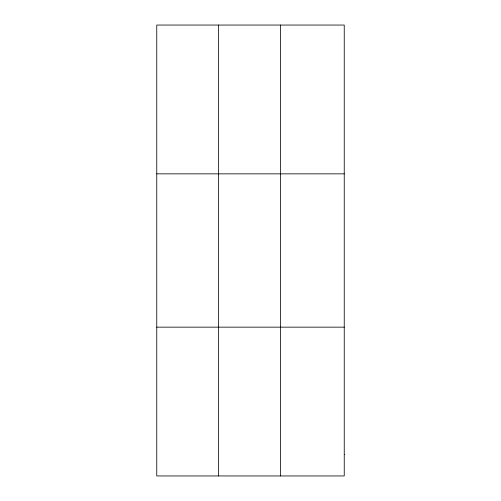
<?xml version="1.0" encoding="UTF-8"?>
<svg xmlns="http://www.w3.org/2000/svg" width="501" height="501" viewBox="0 0 501 501"><rect width="100%" height="100%" fill="white"/><g stroke="black" fill="none" stroke-linecap="round" stroke-linejoin="round"><path stroke-width="0.75" d="M218.63 25.05L218.63 475.95M280.497 25.05L280.497 475.95M156.757 173.847L344.243 173.847M156.757 327.153L344.243 327.153M344.243 454.695L344.243 475.95L156.757 475.95L156.757 25.05L344.243 25.05L344.243 454.695"/></g></svg>
